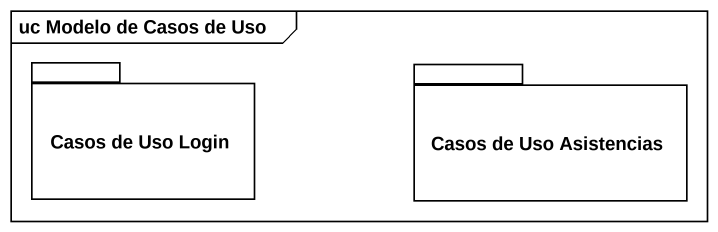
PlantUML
@startuml
mainframe uc Modelo de Casos de Uso
package "Casos de Uso Login" as Casos_de_Uso_Login {
}
package "Casos de Uso Asistencias" as Casos_de_Uso_Asistencias {
}
@enduml
